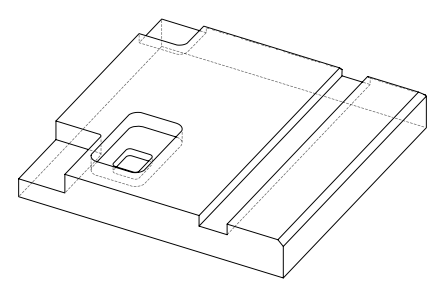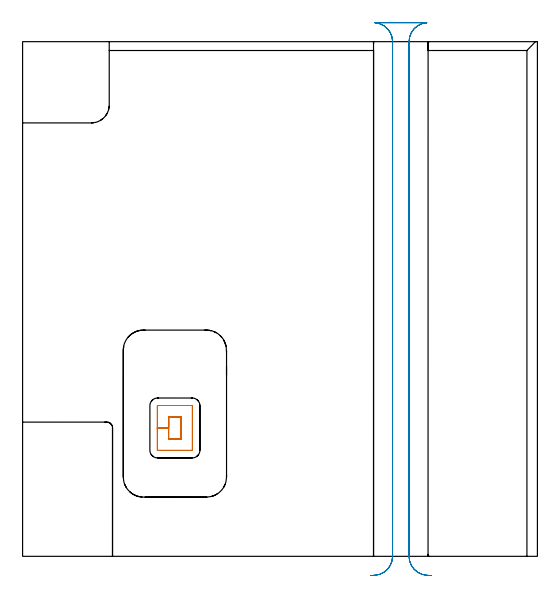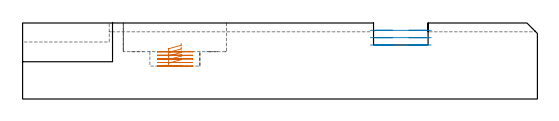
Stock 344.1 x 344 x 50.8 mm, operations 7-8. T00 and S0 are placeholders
(PLAN: 8 operations, 4 tool changes, 82.3 min)
(1 AREA_MILL | FG_CHAMFER_SURFACE | UGT0205_001 | 4.39 min | 3210 mm3)
(2 AREA_MILL_1 | FG_CHAMFER_SURFACE_1 | UGT0205_001 | 1.81 min | 1339 mm3)
(3 AREA_MILL_2 | FG_CHAMFER_SURFACE_2 | UGT0205_001 | 8.38 min | 8344 mm3)
(4 MILL_CORNER_NOTCH_RECTANGULAR | CORNER_NOTCH_RECTANGULAR | NXT0201_008 | Follow Part, ap 1.5, ae 75% | 55 min | 139564 mm3)
(5 MILL_CORNER_NOTCH_RECTANGULAR_1 | CORNER_NOTCH_RECTANGULAR_1 | UGT0201_105 | Follow Part, ap 5.5, ae 75% | 1.87 min | 39462 mm3)
(6 MILL_RECTANGULAR_POCKET | POCKET_RECTANGULAR_STRAIGHT | UGT0201_105 | Follow Part, ap 5.5, ae 75% | 3.92 min | 144859 mm3)
(7 MILL_RECTANGULAR_POCKET_1 | POCKET_RECTANGULAR_STRAIGHT_1 | NXT0201_013 | Follow Part, ap 2.5, ae 75% | 2.05 min | 12637 mm3)
(8 MILL_RECTANGULAR_SLOT | SLOT_RECTANGULAR | UGT0201_109 | Follow Part, ap 6.35, ae 75% | 4.88 min | 183952 mm3)
(TOOL UGT0205_001 | Chamfer Mill 20 x 3 x 45 deg. | D20 FL50 Z2)
(TOOL NXT0201_008 | ENDMILL 6mm [2P460-0600-NA 1630] | D6 FL26 Z6)
(TOOL UGT0201_105 | End Mill 22 mm | D22 FL25 Z2)
(TOOL NXT0201_013 | ENDMILL 10mm | D10 FL30 Z4)
(TOOL UGT0201_109 | End Mill 25.4 mm | D25.4 FL25 Z2)
(OP 7 MILL_RECTANGULAR_POCKET_1)
G17 G21 G94 G90
T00 M6
G54
G17 G0 G90 X106. Y89.047 S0 M3
G43 Z60.8 H0
Z37.
G94 G1 Y93.3 Z35.86 F250.
X97.6 Z33.61
Y85.8 Z31.6
Y78.3 F500.
X106.
Y93.3
X97.6
Y85.8
X90.1
Y70.9
X90.105 Y70.845
X90.145 Y70.805
X90.2 Y70.8
X113.4
X113.455 Y70.805
X113.495 Y70.845
X113.5 Y70.9
Y100.7
X113.495 Y100.755
X113.455 Y100.795
X113.4 Y100.8
X90.2
X90.145 Y100.795
X90.105 Y100.755
X90.1 Y100.7
Y85.8
Y84.8
G0 X106. Y89.047 Z34.6
G1 Y93.3 Z33.46 F250.
X97.6 Z31.21
Y85.8 Z29.2
Y78.3 F500.
X106.
Y93.3
X97.6
Y85.8
X90.1
Y70.9
X90.105 Y70.845
X90.145 Y70.805
X90.2 Y70.8
X113.4
X113.455 Y70.805
X113.495 Y70.845
X113.5 Y70.9
Y100.7
X113.495 Y100.755
X113.455 Y100.795
X113.4 Y100.8
X90.2
X90.145 Y100.795
X90.105 Y100.755
X90.1 Y100.7
Y85.8
Y84.8
G0 X106. Y89.047 Z32.2
G1 Y93.3 Z31.06 F250.
X97.6 Z28.81
Y85.8 Z26.8
Y78.3 F500.
X106.
Y93.3
X97.6
Y85.8
X90.1
Y70.9
X90.105 Y70.845
X90.145 Y70.805
X90.2 Y70.8
X113.4
X113.455 Y70.805
X113.495 Y70.845
X113.5 Y70.9
Y100.7
X113.495 Y100.755
X113.455 Y100.795
X113.4 Y100.8
X90.2
X90.145 Y100.795
X90.105 Y100.755
X90.1 Y100.7
Y85.8
Y84.8
G0 X106. Y89.047 Z29.8
G1 Y93.3 Z28.66 F250.
X97.6 Z26.41
Y85.8 Z24.4
Y78.3 F500.
X106.
Y93.3
X97.6
Y85.8
X90.1
Y70.9
X90.105 Y70.845
X90.145 Y70.805
X90.2 Y70.8
X113.4
X113.455 Y70.805
X113.495 Y70.845
X113.5 Y70.9
Y100.7
X113.495 Y100.755
X113.455 Y100.795
X113.4 Y100.8
X90.2
X90.145 Y100.795
X90.105 Y100.755
X90.1 Y100.7
Y85.8
Y84.8
G0 X106. Y89.047 Z27.4
G1 Y93.3 Z26.26 F250.
X97.6 Z24.01
Y85.8 Z22.
Y78.3 F500.
X106.
Y93.3
X97.6
Y85.8
X90.1
Y70.9
X90.105 Y70.845
X90.145 Y70.805
X90.2 Y70.8
X113.4
X113.455 Y70.805
X113.495 Y70.845
X113.5 Y70.9
Y100.7
X113.495 Y100.755
X113.455 Y100.795
X113.4 Y100.8
X90.2
X90.145 Y100.795
X90.105 Y100.755
X90.1 Y100.7
Y85.8
Y84.8
G0 Z60.8
M5
M2
(OP 8 MILL_RECTANGULAR_SLOT)
G17 G21 G94 G90
T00 M6
G54
G17 G0 G90 X273.121 Y-12.876 S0 M3
G43 Z60.8 H0
Z45.9
G94 G1 X270.128 Y-12.67 F250.
G2 X258.3 Y0. R12.7 F500.
G1 Y344.
G2 X269.796 Y356.643 R12.7
G1 X269.797 Y356.673
G3 X268.965 Y356.7 R12.7
G1 X236.591
G3 X235.785 Y356.674 R12.7
G1 X235.787 Y356.644
G2 X247.3 Y344. R12.7
G1 Y0.
G2 X235.472 Y-12.67 R12.7
G1 X232.479 Y-12.876 F250.
G0 X273.121 Z41.
G1 X270.128 Y-12.67
G2 X258.3 Y0. R12.7 F500.
G1 Y344.
G2 X270.128 Y356.67 R12.7
G1 Y356.7
X235.472
Y356.67
G2 X247.3 Y344. R12.7
G1 Y0.
G2 X235.472 Y-12.67 R12.7
G1 X232.479 Y-12.876 F250.
G0 X273.121 Z36.1
G1 X270.128 Y-12.67
G2 X258.3 Y0. R12.7 F500.
G1 Y344.
G2 X270.128 Y356.67 R12.7
G1 Y356.7
X235.472
Y356.67
G2 X247.3 Y344. R12.7
G1 Y0.
G2 X235.472 Y-12.67 R12.7
G1 X232.479 Y-12.876 F250.
G0 Z60.8
M5
M2
